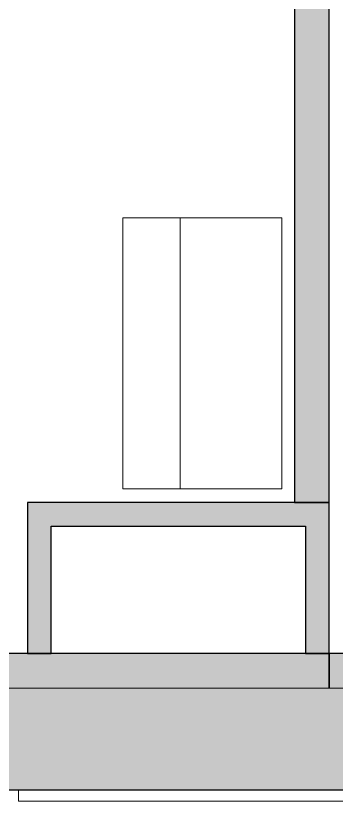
# Model space of a CAD drawing. Header units: millimetres. Extents: x 155927 to 295199, y -4084 to 97293.
# Drawn here: x 208426 to 209372, y 8934 to 11252 of the extents above; entities that cross this region are included whole.
import ezdxf

# ---------------------------------------------------------------- set-up
doc = ezdxf.new("R2010")
doc.units = ezdxf.units.MM
doc.header["$MEASUREMENT"] = 0
for name, color, linetype, lineweight in [('A-GLAZ-CURT', 7, 'CONTINUOUS', 9), ('A-WALL', 7, 'CONTINUOUS', 9), ('A-WALL-PATT', 7, 'CONTINUOUS', 9), ('I-FURN', 8, 'CONTINUOUS', 9), ('I-WALL', 7, 'CONTINUOUS', 9)]:
    doc.layers.add(name, color=color, linetype=linetype, lineweight=lineweight)

msp = doc.modelspace()

# ---------------------------------------------------------------- hatches: boundary and pattern name
at = {"layer": 'A-WALL-PATT'}
for points in [[(209248.8, 9815.3), (209350.8, 9815.3), (209350.8, 13505.6), (209248.8, 13505.6), (209248.8, 11430.5)], [(209280.8, 9745.3), (209350.8, 9745.3), (209350.8, 9815.3), (208460.2, 9815.3), (208460.2, 9745.3), (208530.2, 9745.3)], [(208530.2, 9369.6), (208530.2, 9745.3), (208460.2, 9745.3), (208460.2, 9369.6)], [(209350.8, 9369.6), (209350.8, 9745.3), (209280.8, 9745.3), (209280.8, 9369.6)], [(209350.8, 9267.6), (209350.8, 9369.6), (208317.8, 9369.6), (208317.8, 9267.6)], [(209658.8, 9267.6), (209658.8, 9369.6), (209350.8, 9369.6), (209350.8, 9267.6), (209366.2, 9267.6)]]:
    msp.add_hatch(color=256, dxfattribs=at).paths.add_polyline_path(points, flags=0)
h = msp.add_hatch(color=256, dxfattribs=at)
h.paths.add_polyline_path([(231140.8, 8967.6), (231140.8, 9267.6), (230059.8, 9267.6), (230059.8, 8967.6), (230978.5, 8967.6)], flags=0)
h.paths.add_polyline_path([(228577.1, 8967.6), (228775.8, 8967.6), (228775.8, 9267.6), (227617.8, 9267.6), (227617.8, 8967.6)], flags=0)
h.paths.add_polyline_path([(225983.8, 8967.6), (225983.8, 9267.6), (224442.8, 9267.6), (224442.8, 8967.6), (224975.1, 8967.6)], flags=0)
h.paths.add_polyline_path([(209658.8, 8967.6), (209658.8, 9267.6), (208317.8, 9267.6), (208317.8, 8967.6), (209366.2, 8967.6)], flags=0)
h.paths.add_polyline_path([(203963.1, 8967.6), (204033.8, 8967.6), (204033.8, 9267.6), (202692.8, 9267.6), (202692.8, 8967.6), (203362.8, 8967.6)], flags=0)
h.paths.add_polyline_path([(199908.8, 8967.6), (199908.8, 9267.6), (197042.8, 9267.6), (197042.8, 8967.6), (198560, 8967.6)], flags=0)
h.paths.add_polyline_path([(194508.8, 8967.6), (194508.8, 9267.6), (191992.8, 9267.6), (191992.8, 8967.6), (193757.3, 8967.6)], flags=0)
h.paths.add_polyline_path([(190358.8, 8967.6), (190358.8, 9267.6), (187692.8, 9267.6), (187692.8, 8967.6), (188954.6, 8967.6)], flags=0)
h.paths.add_polyline_path([(184151.8, 8967.6), (184908.8, 8967.6), (184908.8, 9267.6), (183192.8, 9267.6), (183192.8, 8967.6), (183551.5, 8967.6)], flags=0)
h.paths.add_polyline_path([(176347.4, 8967.6), (176658.8, 8967.6), (176658.8, 9267.6), (174942.8, 9267.6), (174942.8, 8967.6), (175747, 8967.6)], flags=0)
h.paths.add_polyline_path([(162539.5, 8967.6), (163158.8, 8967.6), (163158.8, 9267.6), (161617.8, 9267.6), (161617.8, 8967.6)], flags=0)
h.paths.add_polyline_path([(159983.8, 8967.6), (159983.8, 9267.6), (159292.8, 9267.6), (159292.8, 8967.6), (159537.8, 8967.6)], flags=0)

# ---------------------------------------------------------------- linework, layer by layer
at = {"layer": 'A-GLAZ-CURT', "lineweight": 20}
for p, q in [((209542.8, 8967.6), (208433.8, 8967.6)), ((208433.8, 8967.6), (208433.8, 8933.6)), ((208433.8, 8933.6), (209542.8, 8933.6))]:
    msp.add_line(p, q, dxfattribs=at)
at = {"layer": 'A-WALL'}
for p, q in [((209350.8, 9267.6), (208317.8, 9267.6)), ((209658.8, 9267.6), (209350.8, 9267.6))]:
    msp.add_line(p, q, dxfattribs=at)
at = {"layer": 'A-WALL', "lineweight": 30}
msp.add_line((208317.8, 8967.6), (209658.8, 8967.6), dxfattribs=at)
at = {"layer": 'I-FURN'}
for p, q in [((208911.5, 10655.7), (208741.5, 10655.7)), ((208741.5, 10655.7), (208741.5, 9855.7)), ((209211.5, 10655.7), (208911.5, 10655.7)), ((208911.5, 10655.7), (208911.5, 9855.7)), ((209211.5, 9855.7), (209211.5, 10655.7)), ((208741.5, 9855.7), (208911.5, 9855.7)), ((208911.5, 9855.7), (209211.5, 9855.7))]:
    msp.add_line(p, q, dxfattribs=at)
at = {"layer": 'I-WALL', "lineweight": 30}
for p, q in [((209248.8, 13505.6), (209248.8, 9815.3)), ((209350.8, 9815.3), (209350.8, 13505.6)), ((209350.8, 9815.3), (208460.2, 9815.3)), ((208460.2, 9815.3), (208460.2, 9745.3)), ((209248.8, 9815.3), (209350.8, 9815.3)), ((209350.8, 9745.3), (209350.8, 9815.3)), ((208460.2, 9745.3), (208460.2, 9369.6)), ((208530.2, 9745.3), (209280.8, 9745.3)), ((208530.2, 9369.6), (208530.2, 9745.3)), ((209280.8, 9745.3), (209280.8, 9369.6)), ((209350.8, 9369.6), (209350.8, 9745.3)), ((209350.8, 9369.6), (208317.8, 9369.6)), ((208460.2, 9369.6), (208530.2, 9369.6)), ((209280.8, 9369.6), (209350.8, 9369.6)), ((209658.8, 9369.6), (209350.8, 9369.6)), ((209350.8, 9369.6), (209350.8, 9267.6)), ((209350.8, 9267.6), (209350.8, 9369.6))]:
    msp.add_line(p, q, dxfattribs=at)
at = {"layer": 'I-WALL'}
for p, q in [((208317.8, 9267.6), (209350.8, 9267.6)), ((209350.8, 9267.6), (209658.8, 9267.6))]:
    msp.add_line(p, q, dxfattribs=at)

doc.saveas('drawing.dxf')
